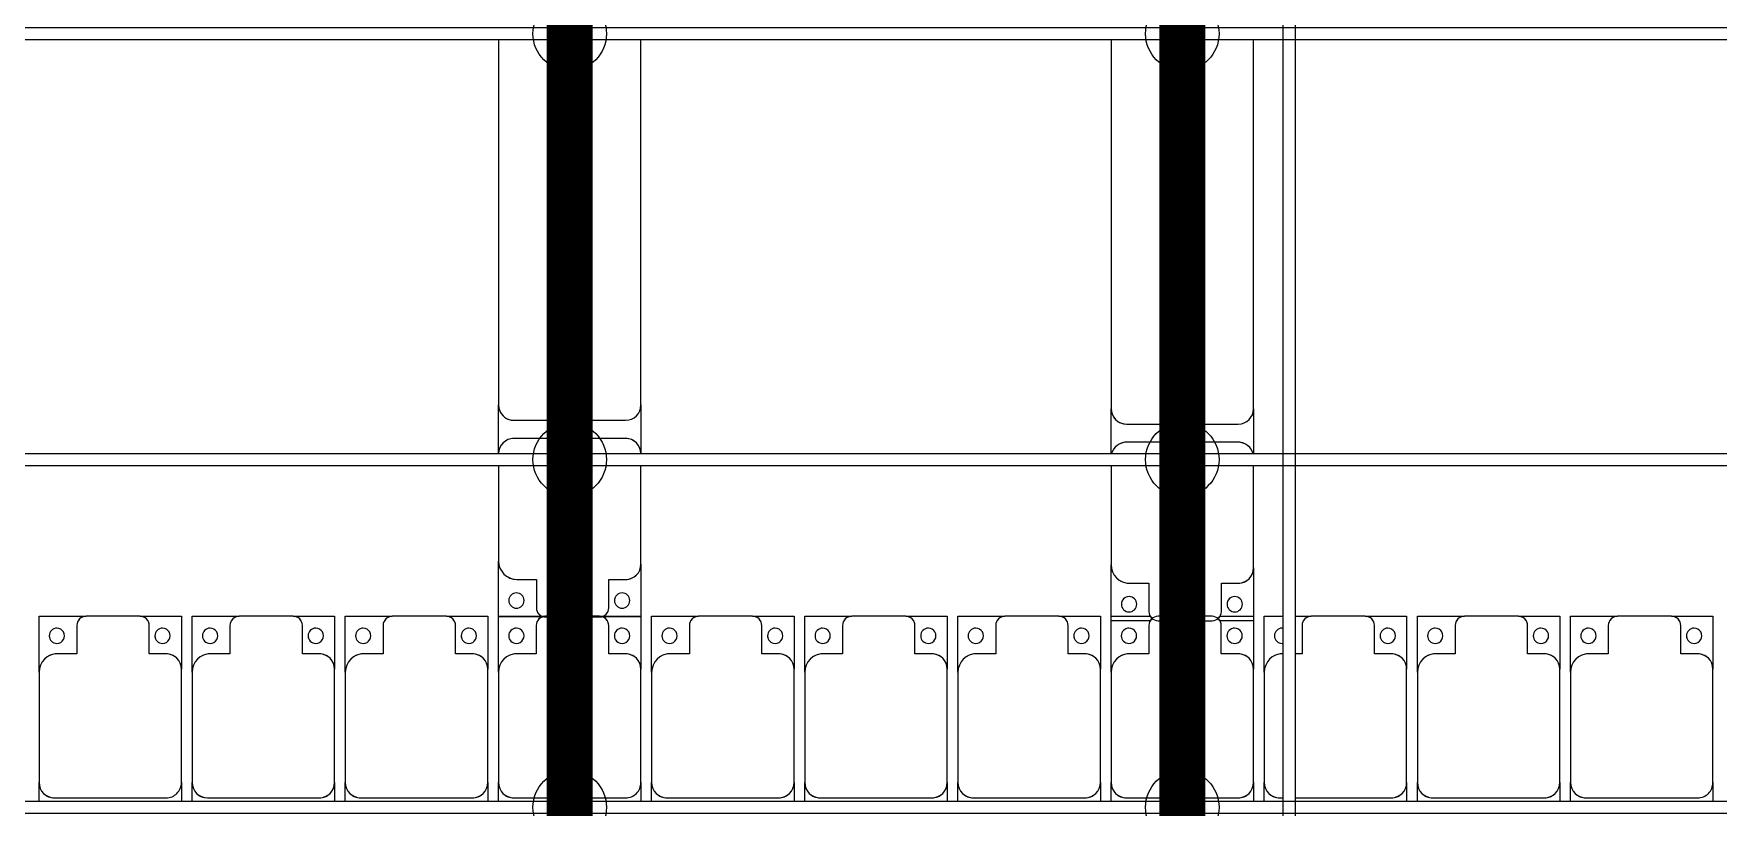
# Model space of a CAD drawing. Header units: millimetres. Extents: x -178706 to 107777, y -87310 to 933.
# Drawn here: x -36641 to -31141, y -77786 to -75261 of the extents above; entities that cross this region are included whole.
import ezdxf

# ---------------------------------------------------------------- set-up
doc = ezdxf.new("R2010")
doc.units = ezdxf.units.MM
doc.layers.add('A-GENM', color=13, linetype='Continuous', lineweight=9)
doc.layers.add('S-BEAM', color=12, linetype='Continuous', lineweight=9)
doc.layers.add('GC-HOP 40x60 GIA CUONG', color=1, linetype='Continuous')

# ---------------------------------------------------------------- blocks, each defined once
blk = doc.blocks.new('Dải phao đi lại kèm đỡ invester - DẢI PHAO ĐI LẠI-19658-BỐ TRÍ KHUNG KẾT CẤU BÈ PIN 04')
at = {"layer": 'A-GENM', "color": 7}
for p, q in [((134258.4, 1312.2), (134411.8, 1312.2)), ((134258.4, 1129.7), (134258.4, 1312.2)), ((134381.8, 1282.2), (134381.8, 1189.7)), ((134588.2, 1312.2), (134411.8, 1312.2)), ((134588.2, 1312.2), (134723.4, 1312.2)), ((134618.2, 1189.7), (134618.2, 1282.2)), ((134723.4, 1312.2), (134723.4, 1139.7)), ((134758.4, 1312.2), (134911.8, 1312.2)), ((134758.4, 1129.7), (134758.4, 1312.2)), ((134881.8, 1282.2), (134881.8, 1189.7)), ((135088.2, 1312.2), (134911.8, 1312.2)), ((135088.2, 1312.2), (135223.4, 1312.2)), ((135118.2, 1189.7), (135118.2, 1282.2)), ((135223.4, 1312.2), (135223.4, 1139.7)), ((135258.4, 1312.2), (135411.8, 1312.2)), ((135258.4, 1129.7), (135258.4, 1312.2)), ((135381.8, 1282.2), (135381.8, 1189.7)), ((135588.2, 1312.2), (135411.8, 1312.2)), ((135588.2, 1312.2), (135723.4, 1312.2)), ((135618.2, 1189.7), (135618.2, 1282.2)), ((135723.4, 1312.2), (135723.4, 1139.7)), ((135758.4, 1312.2), (135909.8, 1312.2)), ((135758.4, 1129.7), (135758.4, 1312.2)), ((135881.8, 1282.2), (135881.8, 1189.7)), ((136088.2, 1312.2), (135911.8, 1312.2)), ((136090.6, 1312.2), (136223.4, 1312.2)), ((136118.2, 1189.7), (136118.2, 1282.2)), ((136223.4, 1312.2), (136223.4, 1139.7)), ((136258.4, 1312.2), (136411.8, 1312.2)), ((136258.4, 1129.7), (136258.4, 1312.2)), ((136381.8, 1282.2), (136381.8, 1189.7)), ((136588.2, 1312.2), (136411.8, 1312.2)), ((136588.2, 1312.2), (136723.4, 1312.2)), ((136618.2, 1189.7), (136618.2, 1282.2)), ((136723.4, 1312.2), (136723.4, 1139.7)), ((136758.4, 1312.2), (136911.8, 1312.2)), ((136758.4, 1129.7), (136758.4, 1312.2)), ((136881.8, 1282.2), (136881.8, 1189.7)), ((137088.2, 1312.2), (136911.8, 1312.2)), ((137088.2, 1312.2), (137223.4, 1312.2)), ((137118.2, 1189.7), (137118.2, 1282.2)), ((137223.4, 1312.2), (137223.4, 1139.7)), ((137258.4, 1312.2), (137411.8, 1312.2)), ((137258.4, 1129.7), (137258.4, 1312.2)), ((137381.8, 1282.2), (137381.8, 1189.7)), ((137588.2, 1312.2), (137411.8, 1312.2)), ((137588.2, 1312.2), (137723.4, 1312.2)), ((137618.2, 1189.7), (137618.2, 1282.2)), ((137723.4, 1312.2), (137723.4, 1139.7)), ((137758.4, 1312.2), (137887.2, 1312.2)), ((137758.4, 1129.7), (137758.4, 1312.2)), ((137881.8, 1282.2), (137881.8, 1189.7)), ((138088.2, 1312.2), (137911.8, 1312.2)), ((138113.2, 1312.2), (138223.4, 1312.2)), ((138118.2, 1189.7), (138118.2, 1282.2)), ((138223.4, 1312.2), (138223.4, 1139.7)), ((138258.4, 1312.2), (138320, 1312.2)), ((138258.4, 1129.7), (138258.4, 1312.2)), ((138360, 1312.2), (138411.8, 1312.2)), ((138381.8, 1282.2), (138381.8, 1189.7)), ((138588.2, 1312.2), (138411.8, 1312.2)), ((138588.2, 1312.2), (138723.4, 1312.2)), ((138618.2, 1189.7), (138618.2, 1282.2)), ((138723.4, 1312.2), (138723.4, 1139.7)), ((138758.4, 1312.2), (138911.8, 1312.2)), ((138758.4, 1129.7), (138758.4, 1312.2)), ((138881.8, 1282.2), (138881.8, 1189.7)), ((139088.2, 1312.2), (138911.8, 1312.2)), ((139088.2, 1312.2), (139223.4, 1312.2)), ((139118.2, 1189.7), (139118.2, 1282.2)), ((139223.4, 1312.2), (139223.4, 1139.7)), ((139258.4, 1312.2), (139411.8, 1312.2)), ((139258.4, 1129.7), (139258.4, 1312.2)), ((139381.8, 1282.2), (139381.8, 1189.7)), ((139588.2, 1312.2), (139411.8, 1312.2)), ((139588.2, 1312.2), (139723.4, 1312.2)), ((139618.2, 1189.7), (139618.2, 1282.2)), ((139723.4, 1312.2), (139723.4, 1139.7)), ((134381.8, 1189.7), (134318.4, 1189.7)), ((134673.4, 1189.7), (134618.2, 1189.7)), ((134881.8, 1189.7), (134818.4, 1189.7)), ((135173.4, 1189.7), (135118.2, 1189.7)), ((135381.8, 1189.7), (135318.4, 1189.7)), ((135673.4, 1189.7), (135618.2, 1189.7)), ((135881.8, 1189.7), (135818.4, 1189.7)), ((136173.4, 1189.7), (136118.2, 1189.7)), ((136381.8, 1189.7), (136318.4, 1189.7)), ((136673.4, 1189.7), (136618.2, 1189.7)), ((136881.8, 1189.7), (136818.4, 1189.7)), ((137173.4, 1189.7), (137118.2, 1189.7)), ((137381.8, 1189.7), (137318.4, 1189.7)), ((137673.4, 1189.7), (137618.2, 1189.7)), ((137881.8, 1189.7), (137818.4, 1189.7)), ((138173.4, 1189.7), (138118.2, 1189.7)), ((138381.8, 1189.7), (138360, 1189.7)), ((138673.4, 1189.7), (138618.2, 1189.7)), ((138881.8, 1189.7), (138818.4, 1189.7)), ((139173.4, 1189.7), (139118.2, 1189.7)), ((139381.8, 1189.7), (139318.4, 1189.7)), ((139673.4, 1189.7), (139618.2, 1189.7)), ((134258.4, 1129.7), (134258.4, 769.7)), ((134723.4, 769.7), (134723.4, 1139.7)), ((134758.4, 1129.7), (134758.4, 769.7)), ((135223.4, 769.7), (135223.4, 1139.7)), ((135258.4, 1129.7), (135258.4, 769.7)), ((135723.4, 769.7), (135723.4, 1139.7)), ((135758.4, 1129.7), (135758.4, 769.7)), ((136223.4, 769.7), (136223.4, 1139.7)), ((136258.4, 1129.7), (136258.4, 769.7)), ((136723.4, 769.7), (136723.4, 1139.7)), ((136758.4, 1129.7), (136758.4, 769.7)), ((137223.4, 769.7), (137223.4, 1139.7)), ((137258.4, 1129.7), (137258.4, 769.7)), ((137723.4, 769.7), (137723.4, 1139.7)), ((137758.4, 1129.7), (137758.4, 769.7)), ((138223.4, 769.7), (138223.4, 1139.7)), ((138258.4, 1129.7), (138258.4, 769.7)), ((138723.4, 769.7), (138723.4, 1139.7)), ((138758.4, 1129.7), (138758.4, 769.7)), ((139223.4, 769.7), (139223.4, 1139.7)), ((139258.4, 1129.7), (139258.4, 769.7)), ((139723.4, 769.7), (139723.4, 1139.7)), ((134258.4, 708.9), (134258.4, 769.7)), ((134308.4, 719.7), (134673.4, 719.7)), ((134723.4, 769.7), (134723.4, 708.9)), ((134758.4, 708.9), (134758.4, 769.7)), ((134808.4, 719.7), (135173.4, 719.7)), ((135223.4, 769.7), (135223.4, 708.9)), ((135258.4, 708.9), (135258.4, 769.7)), ((135308.4, 719.7), (135673.4, 719.7)), ((135723.4, 769.7), (135723.4, 708.9)), ((135758.4, 708.9), (135758.4, 769.7)), ((135808.4, 719.7), (136173.4, 719.7)), ((136223.4, 769.7), (136223.4, 708.9)), ((136258.4, 708.9), (136258.4, 769.7)), ((136308.4, 719.7), (136673.4, 719.7)), ((136723.4, 769.7), (136723.4, 708.9)), ((136758.4, 708.9), (136758.4, 769.7)), ((136808.4, 719.7), (137173.4, 719.7)), ((137223.4, 769.7), (137223.4, 708.9)), ((137258.4, 708.9), (137258.4, 769.7)), ((137308.4, 719.7), (137673.4, 719.7)), ((137723.4, 769.7), (137723.4, 708.9)), ((137758.4, 708.9), (137758.4, 769.7)), ((137808.4, 719.7), (138173.4, 719.7)), ((138223.4, 769.7), (138223.4, 708.9)), ((138258.4, 708.9), (138258.4, 769.7)), ((138308.4, 719.7), (138320, 719.7)), ((138360, 719.7), (138673.4, 719.7)), ((138723.4, 769.7), (138723.4, 708.9)), ((138758.4, 708.9), (138758.4, 769.7)), ((138808.4, 719.7), (139173.4, 719.7)), ((139223.4, 769.7), (139223.4, 708.9)), ((139258.4, 708.9), (139258.4, 769.7)), ((139308.4, 719.7), (139673.4, 719.7)), ((139723.4, 769.7), (139723.4, 708.9))]:
    blk.add_line(p, q, dxfattribs=at)
for centre, radius, start, end in [((134316.8, 1248.6), 25, 90, 270), ((134316.8, 1248.6), 25, 270, 90), ((134411.8, 1282.2), 30, 90, 180), ((134411.8, 1282.2), 30, 90, 150), ((134588.2, 1282.2), 30, 360, 90), ((134588.2, 1282.2), 30, 30, 90), ((134661.8, 1248.6), 25, 90, 270), ((134661.8, 1248.6), 25, 270, 90), ((134816.8, 1248.6), 25, 90, 270), ((134816.8, 1248.6), 25, 270, 90), ((134911.8, 1282.2), 30, 90, 180), ((134911.8, 1282.2), 30, 90, 150), ((135088.2, 1282.2), 30, 0, 90), ((135088.2, 1282.2), 30, 30, 90), ((135161.8, 1248.6), 25, 90, 270), ((135161.8, 1248.6), 25, 270, 90), ((135316.8, 1248.6), 25, 90, 270), ((135316.8, 1248.6), 25, 270, 90), ((135411.8, 1282.2), 30, 90, 180), ((135411.8, 1282.2), 30, 90, 150), ((135588.2, 1282.2), 30, 360, 90), ((135588.2, 1282.2), 30, 30, 90), ((135661.8, 1248.6), 25, 90, 270), ((135661.8, 1248.6), 25, 270, 90), ((135816.8, 1248.6), 25, 90, 270), ((135816.8, 1248.6), 25, 270, 90), ((135911.8, 1282.2), 30, 90, 180), ((135911.8, 1282.2), 30, 93.3083, 150), ((136088.2, 1282.2), 30, 360, 90), ((136088.2, 1282.2), 30, 30, 75), ((136161.8, 1248.6), 25, 90, 270), ((136161.8, 1248.6), 25, 270, 90), ((136316.8, 1248.6), 25, 90, 270), ((136316.8, 1248.6), 25, 270, 90), ((136411.8, 1282.2), 30, 90, 180), ((136411.8, 1282.2), 30, 90, 150), ((136588.2, 1282.2), 30, 360, 90), ((136588.2, 1282.2), 30, 30, 90), ((136661.8, 1248.6), 25, 90, 270), ((136661.8, 1248.6), 25, 270, 90), ((136816.8, 1248.6), 25, 90, 270), ((136816.8, 1248.6), 25, 270, 90), ((136911.8, 1282.2), 30, 90, 180), ((136911.8, 1282.2), 30, 90, 150), ((137088.2, 1282.2), 30, 360, 90), ((137088.2, 1282.2), 30, 30, 90), ((137161.8, 1248.6), 25, 90, 270), ((137161.8, 1248.6), 25, 270, 90), ((137316.8, 1248.6), 25, 90, 270), ((137316.8, 1248.6), 25, 270, 90), ((137411.8, 1282.2), 30, 90, 180), ((137411.8, 1282.2), 30, 90, 150), ((137588.2, 1282.2), 30, 360, 90), ((137588.2, 1282.2), 30, 30, 90), ((137661.8, 1248.6), 25, 90, 270), ((137661.8, 1248.6), 25, 270, 90), ((137816.8, 1248.6), 25, 90, 270), ((137816.8, 1248.6), 25, 270, 90), ((137911.8, 1282.2), 30, 90, 180), ((137911.8, 1282.2), 30, 135, 150), ((138088.2, 1282.2), 30, 360, 90), ((138088.2, 1282.2), 30, 30, 45), ((138161.8, 1248.6), 25, 90, 270), ((138161.8, 1248.6), 25, 270, 90), ((138316.8, 1248.6), 25, 90, 270), ((138411.8, 1282.2), 30, 90, 180), ((138411.8, 1282.2), 30, 90, 150), ((138588.2, 1282.2), 30, 0, 90), ((138588.2, 1282.2), 30, 30, 90), ((138661.8, 1248.6), 25, 90, 270), ((138661.8, 1248.6), 25, 270, 90), ((138816.8, 1248.6), 25, 90, 270), ((138816.8, 1248.6), 25, 270, 90), ((138911.8, 1282.2), 30, 90, 180), ((138911.8, 1282.2), 30, 90, 150), ((139088.2, 1282.2), 30, 360, 90), ((139088.2, 1282.2), 30, 30, 90), ((139161.8, 1248.6), 25, 90, 270), ((139161.8, 1248.6), 25, 270, 90), ((139316.8, 1248.6), 25, 90, 270), ((139316.8, 1248.6), 25, 270, 90), ((139411.8, 1282.2), 30, 90, 180), ((139411.8, 1282.2), 30, 90, 150), ((139588.2, 1282.2), 30, 360, 90), ((139588.2, 1282.2), 30, 30, 90), ((139661.8, 1248.6), 25, 90, 270), ((139661.8, 1248.6), 25, 270, 90), ((134661.8, 1248.6), 25, 180, 195), ((135161.8, 1248.6), 25, 180, 195), ((135661.8, 1248.6), 25, 180, 195), ((136161.8, 1248.6), 25, 180, 195), ((136661.8, 1248.6), 25, 180, 195), ((137161.8, 1248.6), 25, 180, 195), ((137661.8, 1248.6), 25, 180, 195), ((138161.8, 1248.6), 25, 180, 195), ((138661.8, 1248.6), 25, 180, 195), ((139161.8, 1248.6), 25, 180, 195), ((139661.8, 1248.6), 25, 180, 195), ((134318.4, 1129.7), 60, 90, 180), ((134318.4, 1129.7), 60, 90, 120), ((134673.4, 1139.7), 50, 0, 90), ((134673.4, 1139.7), 50, 45, 90), ((134818.4, 1129.7), 60, 90, 180), ((134818.4, 1129.7), 60, 90, 120), ((135173.4, 1139.7), 50, 0, 90), ((135173.4, 1139.7), 50, 45, 90), ((135318.4, 1129.7), 60, 90, 180), ((135318.4, 1129.7), 60, 90, 120), ((135673.4, 1139.7), 50, 0, 90), ((135673.4, 1139.7), 50, 45, 90), ((135818.4, 1129.7), 60, 90, 180), ((135818.4, 1129.7), 60, 90, 120), ((136173.4, 1139.7), 50, 0, 90), ((136173.4, 1139.7), 50, 45, 90), ((136318.4, 1129.7), 60, 90, 180), ((136318.4, 1129.7), 60, 90, 120), ((136673.4, 1139.7), 50, 0, 90), ((136673.4, 1139.7), 50, 45, 90), ((136818.4, 1129.7), 60, 90, 180), ((136818.4, 1129.7), 60, 90, 120), ((137173.4, 1139.7), 50, 0, 90), ((137173.4, 1139.7), 50, 45, 90), ((137318.4, 1129.7), 60, 90, 180), ((137318.4, 1129.7), 60, 90, 120), ((137673.4, 1139.7), 50, 0, 90), ((137673.4, 1139.7), 50, 45, 90), ((137818.4, 1129.7), 60, 90, 180), ((137818.4, 1129.7), 60, 90, 120), ((138173.4, 1139.7), 50, 0, 90), ((138173.4, 1139.7), 50, 45, 90), ((138318.4, 1129.7), 60, 90, 180), ((138318.4, 1129.7), 60, 90, 120), ((138673.4, 1139.7), 50, 0, 90), ((138673.4, 1139.7), 50, 45, 90), ((138818.4, 1129.7), 60, 90, 180), ((138818.4, 1129.7), 60, 90, 120), ((139173.4, 1139.7), 50, 0, 90), ((139173.4, 1139.7), 50, 45, 90), ((139318.4, 1129.7), 60, 90, 180), ((139318.4, 1129.7), 60, 90, 120), ((139673.4, 1139.7), 50, 0, 90), ((139673.4, 1139.7), 50, 45, 90), ((134308.4, 769.7), 50, 180, 270), ((134308.4, 769.7), 50, 225, 270), ((134673.4, 769.7), 50, 270, 0), ((134673.4, 769.7), 50, 270, 315), ((134808.4, 769.7), 50, 180, 270), ((134808.4, 769.7), 50, 232.6719, 270), ((135173.4, 769.7), 50, 270, 360), ((135173.4, 769.7), 50, 270, 315), ((135308.4, 769.7), 50, 180, 270), ((135308.4, 769.7), 50, 225, 270), ((135673.4, 769.7), 50, 270, 360), ((135673.4, 769.7), 50, 270, 315), ((135808.4, 769.7), 50, 180, 270), ((135808.4, 769.7), 50, 225, 270), ((136173.4, 769.7), 50, 270, 0), ((136173.4, 769.7), 50, 270, 315), ((136308.4, 769.7), 50, 180, 270), ((136308.4, 769.7), 50, 225, 270), ((136673.4, 769.7), 50, 270, 360), ((136673.4, 769.7), 50, 270, 315), ((136808.4, 769.7), 50, 180, 270), ((136808.4, 769.7), 50, 225, 270), ((137173.4, 769.7), 50, 270, 360), ((137173.4, 769.7), 50, 270, 315), ((137308.4, 769.7), 50, 180, 270), ((137308.4, 769.7), 50, 225, 270), ((137673.4, 769.7), 50, 270, 360), ((137673.4, 769.7), 50, 270, 315), ((137808.4, 769.7), 50, 180, 270), ((137808.4, 769.7), 50, 225, 270), ((138173.4, 769.7), 50, 270, 360), ((138173.4, 769.7), 50, 270, 315), ((138308.4, 769.7), 50, 180, 270), ((138308.4, 769.7), 50, 225, 270), ((138673.4, 769.7), 50, 270, 360), ((138673.4, 769.7), 50, 270, 315), ((138808.4, 769.7), 50, 180, 270), ((138808.4, 769.7), 50, 225, 270), ((139173.4, 769.7), 50, 270, 360), ((139173.4, 769.7), 50, 270, 315), ((139308.4, 769.7), 50, 180, 270), ((139308.4, 769.7), 50, 225, 270), ((139673.4, 769.7), 50, 270, 0), ((139673.4, 769.7), 50, 270, 315)]:
    blk.add_arc(centre, radius, start, end, dxfattribs=at)
blk = doc.blocks.new('Dầm C52 - Dầm C52-22346-BỐ TRÍ KHUNG KẾT CẤU BÈ PIN 04')
at = {"layer": 'S-BEAM', "color": 1}
for p, q in [((-87623.4, 20), (87623.4, 20)), ((87623.4, -20), (-87623.4, -20))]:
    blk.add_line(p, q, dxfattribs=at)
blk = doc.blocks.new('Dầm C52 - Hộp 40x60-15955-BỐ TRÍ KHUNG KẾT CẤU BÈ PIN 04')
at = {"layer": 'S-BEAM', "color": 3, "lineweight": 25}
for p, q in [((-20146.3, 20), (20146.3, 20)), ((20146.3, -20), (-20146.3, -20))]:
    blk.add_line(p, q, dxfattribs=at)
blk = doc.blocks.new('Dai phao do pin - DẢI PHAO ĐỠ PIN-V77-BỐ TRÍ KHUNG KẾT CẤU BÈ PIN 04')
at = {"layer": 'A-GENM', "color": 7}
for p, q in [((-1312.2, 241.6), (-1129.7, 241.6)), ((-1312.2, 113.2), (-1312.2, 241.6)), ((-806.4, 241.6), (-1129.7, 241.6)), ((-766.4, 241.6), (-620.3, 241.6)), ((583.6, 241.6), (-620.3, 241.6)), ((-1189.7, 181.6), (-1189.7, 118.2)), ((-729.7, -173.4), (-729.7, 191.6)), ((-670.3, 191.6), (-670.3, -173.4)), ((-1189.7, 118.2), (-1282.2, 118.2)), ((-1312.2, 88.2), (-1312.2, -88.2)), ((-1312.2, -223.4), (-1312.2, -112.8)), ((-1282.2, -118.2), (-1189.7, -118.2)), ((-1189.7, -118.2), (-1189.7, -173.4)), ((-1139.7, -223.4), (-1312.2, -223.4)), ((-1139.7, -223.4), (-806.4, -223.4)), ((-620.3, -223.4), (-766.4, -223.4)), ((-620.3, -223.4), (583.6, -223.4))]:
    blk.add_line(p, q, dxfattribs=at)
for centre, radius, start, end in [((-1129.7, 181.6), 60, 90, 180), ((-779.7, 191.6), 50, 360, 75), ((-779.7, 191.6), 50, 360, 45), ((-620.3, 191.6), 50, 90, 180), ((-620.3, 191.6), 50, 109.819, 180), ((-1258.6, 183.2), 25, 0, 180), ((-1258.6, 183.2), 25, 180, 0), ((-1129.7, 181.6), 60, 150, 180), ((-1282.2, 88.2), 30, 90, 180), ((-1282.2, 88.2), 30, 120, 135), ((-1282.2, -88.2), 30, 180, 270), ((-1282.2, -88.2), 30, 225, 240), ((-1258.6, -161.8), 25, 0, 180), ((-1258.6, -161.8), 25, 180, 0), ((-1258.6, -161.8), 25, 75, 90), ((-1139.7, -173.4), 50, 180, 270), ((-1139.7, -173.4), 50, 180, 225), ((-779.7, -173.4), 50, 285.4641, 360), ((-779.7, -173.4), 50, 315, 360), ((-620.3, -173.4), 50, 180, 270), ((-620.3, -173.4), 50, 180, 270)]:
    blk.add_arc(centre, radius, start, end, dxfattribs=at)
blk = doc.blocks.new('Dai phao do pin - DẢI PHAO ĐỠ PIN-V78-BỐ TRÍ KHUNG KẾT CẤU BÈ PIN 04')
at = {"layer": 'A-GENM', "color": 7}
for p, q in [((-1312.2, 241.6), (-1129.7, 241.6)), ((-1312.2, 90.6), (-1312.2, 241.6)), ((-818.5, 241.6), (-1129.7, 241.6)), ((-778.5, 241.6), (-620.3, 241.6)), ((571.5, 241.6), (-620.3, 241.6)), ((-1189.7, 181.6), (-1189.7, 118.2)), ((-729.7, -173.4), (-729.7, 191.6)), ((-670.3, 191.6), (-670.3, -173.4)), ((-1189.7, 118.2), (-1282.2, 118.2)), ((-1312.2, 88.2), (-1312.2, -88.2)), ((-1312.2, -223.4), (-1312.2, -90.2)), ((-1282.2, -118.2), (-1189.7, -118.2)), ((-1189.7, -118.2), (-1189.7, -173.4)), ((-1139.7, -223.4), (-1312.2, -223.4)), ((-1139.7, -223.4), (-818.5, -223.4)), ((-620.3, -223.4), (-778.5, -223.4)), ((-620.3, -223.4), (571.5, -223.4))]:
    blk.add_line(p, q, dxfattribs=at)
for centre, radius, start, end in [((-1129.7, 181.6), 60, 90, 180), ((-779.7, 191.6), 50, 360, 88.6851), ((-779.7, 191.6), 50, 360, 45), ((-620.3, 191.6), 50, 90, 180), ((-620.3, 191.6), 50, 105, 180), ((-1258.6, 183.2), 25, 0, 180), ((-1258.6, 183.2), 25, 180, 0), ((-1129.7, 181.6), 60, 150, 180), ((-1282.2, 88.2), 30, 90, 180), ((-1282.2, 88.2), 30, 120, 165), ((-1282.2, -88.2), 30, 180, 270), ((-1282.2, -88.2), 30, 183.3083, 240), ((-1258.6, -161.8), 25, 0, 180), ((-1258.6, -161.8), 25, 180, 0), ((-1258.6, -161.8), 25, 75, 90), ((-1139.7, -173.4), 50, 180, 270), ((-1139.7, -173.4), 50, 180, 225), ((-779.7, -173.4), 50, 271.3149, 360), ((-779.7, -173.4), 50, 315, 360), ((-620.3, -173.4), 50, 180, 270), ((-620.3, -173.4), 50, 180, 270)]:
    blk.add_arc(centre, radius, start, end, dxfattribs=at)
blk = doc.blocks.new('HOBANMONG_BEPIN 4_rvt-1-BỐ TRÍ KHUNG KẾT CẤU BÈ PIN 04')
at = {"layer": 'A-GENM', "color": 3, "lineweight": 25}
for name, p, rotation in [('Dai phao do pin - DẢI PHAO ĐỠ PIN-V78-BỐ TRÍ KHUNG KẾT CẤU BÈ PIN 04', (-34881.9, -75852.5), 90.00010434022374), ('Dai phao do pin - DẢI PHAO ĐỠ PIN-V77-BỐ TRÍ KHUNG KẾT CẤU BÈ PIN 04', (-32881.9, -75864.7), 90.00010434022374), ('Dải phao đi lại kèm đỡ invester - DẢI PHAO ĐI LẠI-19658-BỐ TRÍ KHUNG KẾT CẤU BÈ PIN 04', (-170882.1, -78475), 0.0001043351917741)]:
    blk.add_blockref(name, p, dxfattribs=dict(at, rotation=rotation))
at = {"layer": 'S-BEAM', "color": 3, "lineweight": 25}
for name, p, rotation in [('Dầm C52 - Hộp 40x60-15955-BỐ TRÍ KHUNG KẾT CẤU BÈ PIN 04', (-32542.2, -59640.5), 90.00010434022374), ('Dầm C52 - Dầm C52-22346-BỐ TRÍ KHUNG KẾT CẤU BÈ PIN 04', (-83798.6, -75261.2), 180.0001043386848), ('Dầm C52 - Dầm C52-22346-BỐ TRÍ KHUNG KẾT CẤU BÈ PIN 04', (-83794.8, -76651.2), 180.0001043386848), ('Dầm C52 - Dầm C52-22346-BỐ TRÍ KHUNG KẾT CẤU BÈ PIN 04', (-83791.6, -77785.9), 180.0001043386848)]:
    blk.add_blockref(name, p, dxfattribs=dict(at, rotation=rotation))

msp = doc.modelspace()

# ---------------------------------------------------------------- linework, layer by layer
at = {"layer": 'GC-HOP 40x60 GIA CUONG', "const_width": 150}
for points in [[(-34891.1, -79275.9), (-34891.1, -64275.9)], [(-32891.1, -79275.9), (-32891.1, -64275.9)]]:
    msp.add_lwpolyline(points, dxfattribs=at)
at = {"layer": 'GC-HOP 40x60 GIA CUONG'}
for centre in [(-34891.1, -75261.2), (-32891.1, -75261.2), (-34891.1, -76651.2), (-32891.1, -76651.2), (-34891.1, -77785.9), (-32891.1, -77785.9)]:
    msp.add_circle(centre, 120, dxfattribs=at)

# ---------------------------------------------------------------- block references
at = {"lineweight": 5}
msp.add_blockref('HOBANMONG_BEPIN 4_rvt-1-BỐ TRÍ KHUNG KẾT CẤU BÈ PIN 04', (0, 0), dxfattribs=at)

doc.saveas('drawing.dxf')
